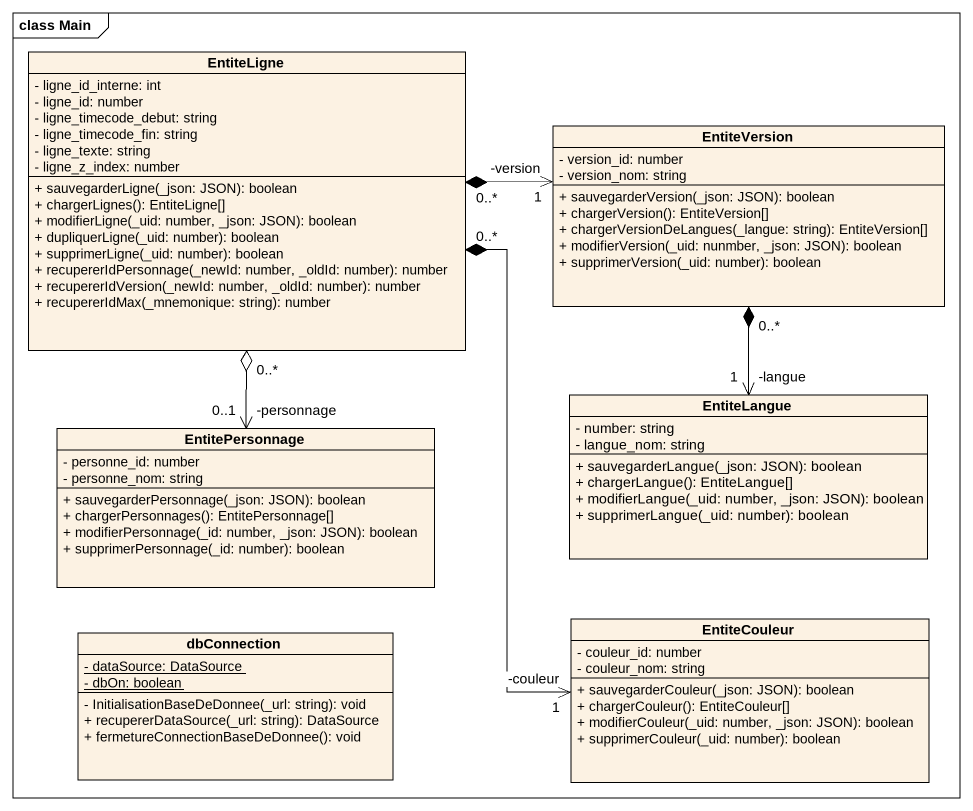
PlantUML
@startuml
mainframe class Main
hide circle
hide empty members
skinparam classAttributeIconSize 0
class EntiteLigne {
  - ligne_id_interne: int
  - ligne_id: number
  - ligne_timecode_debut: string
  - ligne_timecode_fin: string
  - ligne_texte: string
  - ligne_z_index: number
  + sauvegarderLigne(_json: JSON): boolean
  + chargerLignes(): EntiteLigne[]
  + modifierLigne(_uid: number, _json: JSON): boolean
  + dupliquerLigne(_uid: number): boolean
  + supprimerLigne(_uid: number): boolean
  + recupererIdPersonnage(_newId: number, _oldId: number): number
  + recupererIdVersion(_newId: number, _oldId: number): number
  + recupererIdMax(_mnemonique: string): number
}
class EntiteVersion {
  - version_id: number
  - version_nom: string
  + sauvegarderVersion(_json: JSON): boolean
  + chargerVersion(): EntiteVersion[]
  + chargerVersionDeLangues(_langue: string): EntiteVersion[]
  + modifierVersion(_uid: nunmber, _json: JSON): boolean
  + supprimerVersion(_uid: number): boolean
}
class EntiteLangue {
  - number: string
  - langue_nom: string
  + sauvegarderLangue(_json: JSON): boolean
  + chargerLangue(): EntiteLangue[]
  + modifierLangue(_uid: number, _json: JSON): boolean
  + supprimerLangue(_uid: number): boolean
}
class EntitePersonnage {
  - personne_id: number
  - personne_nom: string
  + sauvegarderPersonnage(_json: JSON): boolean
  + chargerPersonnages(): EntitePersonnage[]
  + modifierPersonnage(_id: number, _json: JSON): boolean
  + supprimerPersonnage(_id: number): boolean
}
class dbConnection {
  {static} - dataSource: DataSource
  {static} - dbOn: boolean
  - InitialisationBaseDeDonnee(_url: string): void
  + recupererDataSource(_url: string): DataSource
  + fermetureConnectionBaseDeDonnee(): void
}
class EntiteCouleur {
  - couleur_id: number
  - couleur_nom: string
  + sauvegarderCouleur(_json: JSON): boolean
  + chargerCouleur(): EntiteCouleur[]
  + modifierCouleur(_uid: number, _json: JSON): boolean
  + supprimerCouleur(_uid: number): boolean
}
EntiteVersion "-version\n1" <-left-* "0..*" EntiteLigne
EntiteLangue "-langue\n1" <-up-* "0..*" EntiteVersion
EntitePersonnage "-personnage\n0..1" <-up-o "0..*" EntiteLigne
EntiteCouleur "-couleur\n1" <-up-* "0..*" EntiteLigne
@enduml
